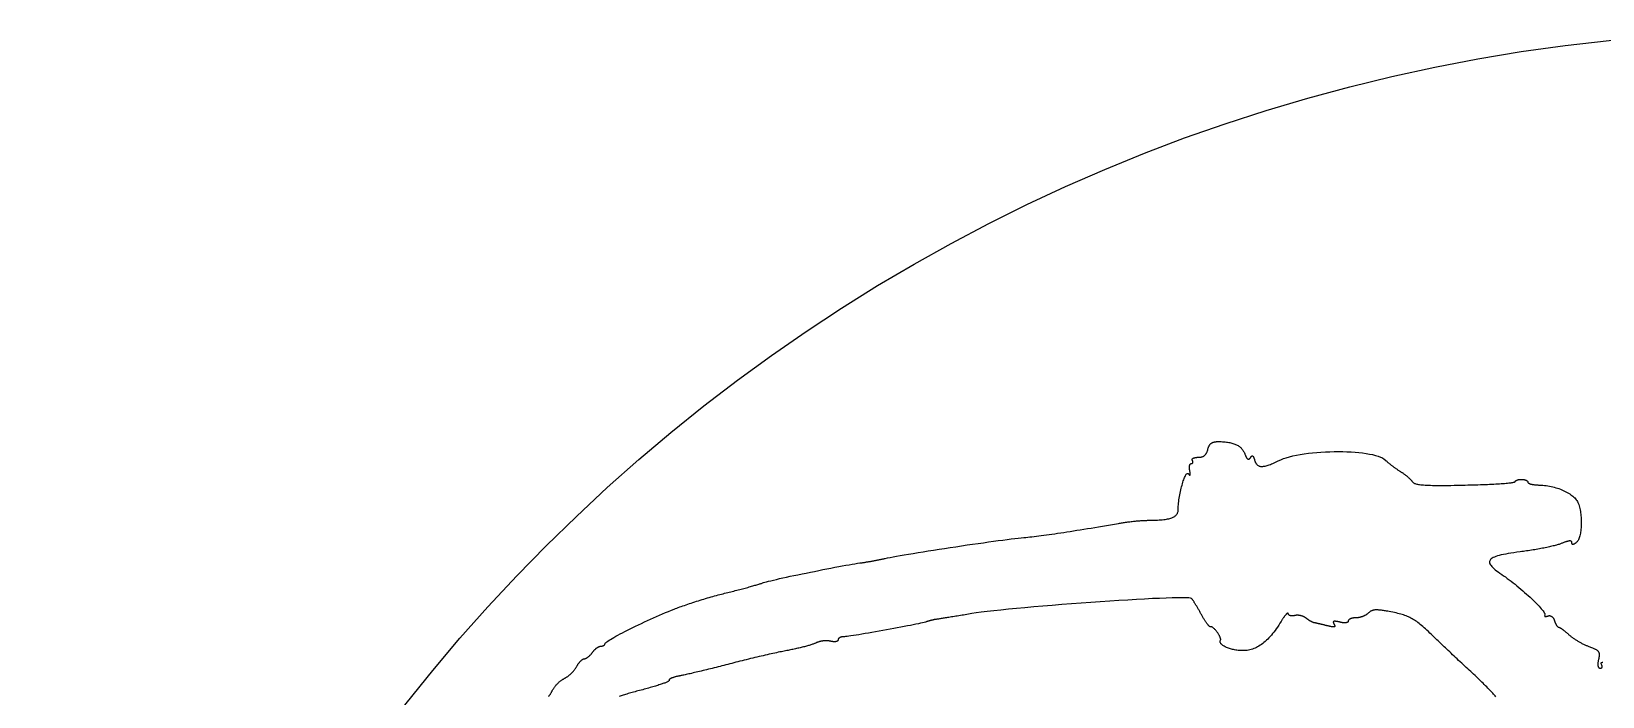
# Model space of a CAD drawing. Extents: x -25 to 25, y -25 to 25.
# Drawn here: x -25 to -2.65, y 15.53 to 25 of the extents above; entities that cross this region are included whole.
import ezdxf

# ---------------------------------------------------------------- set-up
doc = ezdxf.new("R2010")
doc.units = 0
doc.layers.add('CUT', color=1, linetype='CONTINUOUS')
doc.layers.add('YOUMU', color=7, linetype='CONTINUOUS')

msp = doc.modelspace()

# ---------------------------------------------------------------- linework, layer by layer
at = {"layer": 'CUT'}
msp.add_circle((0, 0), 25, dxfattribs=at)
at = {"layer": 'YOUMU'}
for points in [[(-17.644, 15.53), (-17.64, 15.535), (-17.636, 15.54), (-17.633, 15.545), (-17.629, 15.55), (-17.625, 15.555), (-17.622, 15.561), (-17.618, 15.567), (-17.614, 15.572), (-17.611, 15.578), (-17.607, 15.585), (-17.604, 15.591), (-17.601, 15.597), (-17.597, 15.604), (-17.594, 15.61), (-17.591, 15.617), (-17.587, 15.623), (-17.584, 15.63), (-17.579, 15.637), (-17.575, 15.643), (-17.571, 15.65), (-17.566, 15.657), (-17.561, 15.664), (-17.556, 15.67), (-17.551, 15.677), (-17.545, 15.684), (-17.54, 15.69), (-17.534, 15.697), (-17.528, 15.703), (-17.522, 15.71), (-17.516, 15.716), (-17.51, 15.722), (-17.504, 15.728), (-17.497, 15.734), (-17.491, 15.739), (-17.484, 15.745), (-17.478, 15.75), (-17.472, 15.755), (-17.465, 15.76), (-17.459, 15.765), (-17.452, 15.769), (-17.446, 15.774), (-17.44, 15.778), (-17.433, 15.781), (-17.427, 15.785), (-17.421, 15.788), (-17.415, 15.791), (-17.409, 15.794), (-17.402, 15.798), (-17.396, 15.801), (-17.389, 15.806), (-17.383, 15.81), (-17.377, 15.814), (-17.37, 15.819), (-17.364, 15.824), (-17.357, 15.829), (-17.351, 15.834), (-17.344, 15.84), (-17.338, 15.845), (-17.332, 15.851), (-17.325, 15.857), (-17.319, 15.863), (-17.313, 15.869), (-17.307, 15.875), (-17.301, 15.881), (-17.296, 15.887), (-17.29, 15.893), (-17.285, 15.9), (-17.28, 15.906), (-17.275, 15.912), (-17.27, 15.919), (-17.265, 15.925), (-17.261, 15.931), (-17.257, 15.938), (-17.253, 15.944), (-17.249, 15.95), (-17.246, 15.956), (-17.242, 15.962), (-17.239, 15.968), (-17.236, 15.974), (-17.232, 15.98), (-17.228, 15.985), (-17.225, 15.991), (-17.221, 15.996), (-17.217, 16.001), (-17.213, 16.007), (-17.21, 16.012), (-17.206, 16.016), (-17.202, 16.021), (-17.198, 16.026), (-17.194, 16.03), (-17.19, 16.034), (-17.186, 16.038), (-17.182, 16.042), (-17.179, 16.046), (-17.175, 16.049), (-17.171, 16.052), (-17.167, 16.055), (-17.164, 16.058), (-17.16, 16.06), (-17.157, 16.062), (-17.153, 16.064), (-17.15, 16.066), (-17.147, 16.067), (-17.144, 16.068), (-17.141, 16.069), (-17.138, 16.069), (-17.135, 16.07), (-17.132, 16.07), (-17.13, 16.07), (-17.127, 16.071), (-17.123, 16.072), (-17.12, 16.073), (-17.117, 16.074), (-17.113, 16.075), (-17.11, 16.077), (-17.106, 16.079), (-17.103, 16.081), (-17.099, 16.083), (-17.095, 16.086), (-17.091, 16.089), (-17.087, 16.091), (-17.083, 16.094), (-17.079, 16.098), (-17.075, 16.101), (-17.071, 16.104), (-17.067, 16.108), (-17.063, 16.112), (-17.059, 16.115), (-17.055, 16.119), (-17.051, 16.123), (-17.047, 16.128), (-17.043, 16.132), (-17.039, 16.136), (-17.035, 16.141), (-17.032, 16.145), (-17.028, 16.15), (-17.024, 16.155), (-17.021, 16.159), (-17.017, 16.164), (-17.014, 16.169), (-17.01, 16.173), (-17.006, 16.178), (-17.002, 16.182), (-16.998, 16.187), (-16.994, 16.191), (-16.99, 16.195), (-16.986, 16.199), (-16.982, 16.203), (-16.978, 16.207), (-16.973, 16.211), (-16.969, 16.214), (-16.965, 16.218), (-16.961, 16.221), (-16.956, 16.224), (-16.952, 16.227), (-16.948, 16.23), (-16.944, 16.233), (-16.939, 16.235), (-16.935, 16.237), (-16.931, 16.239), (-16.927, 16.241), (-16.923, 16.243), (-16.92, 16.245), (-16.916, 16.246), (-16.912, 16.247), (-16.909, 16.248), (-16.905, 16.248), (-16.902, 16.249), (-16.899, 16.249), (-16.896, 16.249), (-16.893, 16.249), (-16.89, 16.249), (-16.887, 16.25), (-16.884, 16.25), (-16.881, 16.25), (-16.879, 16.251), (-16.876, 16.252), (-16.873, 16.252), (-16.871, 16.253), (-16.868, 16.254), (-16.866, 16.255), (-16.864, 16.256), (-16.862, 16.257), (-16.859, 16.258), (-16.857, 16.259), (-16.855, 16.261), (-16.854, 16.262), (-16.852, 16.263), (-16.85, 16.265), (-16.849, 16.266), (-16.847, 16.267), (-16.846, 16.269), (-16.845, 16.271), (-16.844, 16.272), (-16.843, 16.274), (-16.843, 16.275), (-16.842, 16.277), (-16.842, 16.279), (-16.841, 16.281), (-16.841, 16.282), (-16.839, 16.288), (-16.834, 16.294), (-16.826, 16.302), (-16.814, 16.311), (-16.799, 16.322), (-16.782, 16.333), (-16.762, 16.346), (-16.739, 16.359), (-16.714, 16.374), (-16.687, 16.389), (-16.658, 16.406), (-16.626, 16.422), (-16.593, 16.44), (-16.559, 16.458), (-16.522, 16.476), (-16.485, 16.495), (-16.446, 16.514), (-16.406, 16.534), (-16.365, 16.554), (-16.323, 16.573), (-16.281, 16.593), (-16.238, 16.613), (-16.195, 16.633), (-16.152, 16.652), (-16.109, 16.671), (-16.066, 16.69), (-16.023, 16.709), (-15.98, 16.727), (-15.938, 16.744), (-15.897, 16.761), (-15.856, 16.777), (-15.838, 16.784), (-15.818, 16.792), (-15.798, 16.799), (-15.778, 16.807), (-15.756, 16.814), (-15.734, 16.822), (-15.711, 16.83), (-15.688, 16.838), (-15.664, 16.846), (-15.64, 16.854), (-15.615, 16.863), (-15.59, 16.871), (-15.565, 16.879), (-15.539, 16.887), (-15.513, 16.895), (-15.487, 16.903), (-15.461, 16.911), (-15.435, 16.919), (-15.409, 16.927), (-15.383, 16.935), (-15.357, 16.942), (-15.332, 16.95), (-15.306, 16.957), (-15.281, 16.964), (-15.256, 16.971), (-15.232, 16.978), (-15.208, 16.984), (-15.184, 16.99), (-15.161, 16.996), (-15.139, 17.002), (-15.117, 17.007), (-15.095, 17.012), (-15.074, 17.018), (-15.052, 17.023), (-15.031, 17.028), (-15.009, 17.034), (-14.988, 17.039), (-14.967, 17.045), (-14.946, 17.05), (-14.925, 17.055), (-14.905, 17.061), (-14.885, 17.066), (-14.865, 17.071), (-14.846, 17.076), (-14.827, 17.081), (-14.808, 17.086), (-14.79, 17.091), (-14.772, 17.096), (-14.755, 17.101), (-14.739, 17.106), (-14.723, 17.11), (-14.708, 17.115), (-14.693, 17.119), (-14.68, 17.123), (-14.667, 17.127), (-14.655, 17.13), (-14.643, 17.134), (-14.633, 17.137), (-14.623, 17.14), (-14.615, 17.143), (-14.607, 17.146), (-14.601, 17.148), (-14.587, 17.153), (-14.568, 17.159), (-14.544, 17.165), (-14.515, 17.173), (-14.481, 17.181), (-14.444, 17.19), (-14.403, 17.2), (-14.358, 17.21), (-14.31, 17.22), (-14.26, 17.231), (-14.207, 17.243), (-14.153, 17.254), (-14.096, 17.266), (-14.038, 17.278), (-13.98, 17.29), (-13.92, 17.302), (-13.861, 17.314), (-13.801, 17.326), (-13.742, 17.338), (-13.684, 17.349), (-13.627, 17.361), (-13.571, 17.371), (-13.517, 17.381), (-13.465, 17.391), (-13.415, 17.4), (-13.369, 17.408), (-13.325, 17.416), (-13.285, 17.422), (-13.249, 17.428), (-13.218, 17.433), (-13.19, 17.436), (-13.183, 17.437), (-13.175, 17.438), (-13.167, 17.439), (-13.158, 17.441), (-13.149, 17.442), (-13.139, 17.444), (-13.13, 17.445), (-13.12, 17.447), (-13.109, 17.448), (-13.099, 17.45), (-13.088, 17.452), (-13.076, 17.454), (-13.065, 17.456), (-13.054, 17.458), (-13.042, 17.46), (-13.03, 17.462), (-13.018, 17.465), (-13.006, 17.467), (-12.994, 17.469), (-12.982, 17.471), (-12.97, 17.474), (-12.958, 17.476), (-12.946, 17.479), (-12.934, 17.481), (-12.922, 17.483), (-12.911, 17.486), (-12.899, 17.488), (-12.887, 17.491), (-12.876, 17.493), (-12.865, 17.496), (-12.854, 17.498), (-12.823, 17.505), (-12.786, 17.512), (-12.743, 17.52), (-12.695, 17.529), (-12.642, 17.538), (-12.584, 17.548), (-12.523, 17.559), (-12.457, 17.57), (-12.388, 17.581), (-12.317, 17.592), (-12.243, 17.604), (-12.167, 17.616), (-12.089, 17.628), (-12.01, 17.641), (-11.931, 17.653), (-11.851, 17.665), (-11.771, 17.677), (-11.691, 17.689), (-11.612, 17.7), (-11.535, 17.711), (-11.459, 17.722), (-11.385, 17.732), (-11.314, 17.742), (-11.246, 17.752), (-11.181, 17.76), (-11.119, 17.768), (-11.062, 17.775), (-11.009, 17.782), (-10.962, 17.787), (-10.919, 17.792), (-10.883, 17.795), (-10.856, 17.798), (-10.828, 17.801), (-10.799, 17.804), (-10.769, 17.807), (-10.737, 17.811), (-10.704, 17.815), (-10.671, 17.819), (-10.636, 17.824), (-10.599, 17.828), (-10.562, 17.833), (-10.524, 17.839), (-10.484, 17.844), (-10.443, 17.85), (-10.402, 17.856), (-10.359, 17.862), (-10.315, 17.869), (-10.27, 17.876), (-10.224, 17.883), (-10.177, 17.89), (-10.129, 17.898), (-10.08, 17.905), (-10.03, 17.914), (-9.979, 17.922), (-9.927, 17.93), (-9.874, 17.939), (-9.82, 17.948), (-9.765, 17.958), (-9.709, 17.967), (-9.652, 17.977), (-9.595, 17.987), (-9.536, 17.997), (-9.523, 18), (-9.509, 18.002), (-9.495, 18.004), (-9.48, 18.006), (-9.465, 18.008), (-9.45, 18.011), (-9.435, 18.013), (-9.42, 18.015), (-9.404, 18.017), (-9.389, 18.019), (-9.373, 18.021), (-9.357, 18.022), (-9.341, 18.024), (-9.325, 18.026), (-9.31, 18.028), (-9.294, 18.029), (-9.278, 18.031), (-9.263, 18.032), (-9.247, 18.033), (-9.232, 18.034), (-9.217, 18.036), (-9.203, 18.037), (-9.189, 18.038), (-9.175, 18.039), (-9.161, 18.039), (-9.148, 18.04), (-9.135, 18.04), (-9.122, 18.041), (-9.11, 18.041), (-9.099, 18.041), (-9.088, 18.042), (-9.059, 18.042), (-9.032, 18.042), (-9.006, 18.043), (-8.981, 18.044), (-8.957, 18.045), (-8.934, 18.047), (-8.913, 18.048), (-8.892, 18.05), (-8.873, 18.053), (-8.855, 18.056), (-8.838, 18.059), (-8.822, 18.062), (-8.807, 18.066), (-8.793, 18.07), (-8.78, 18.074), (-8.768, 18.079), (-8.757, 18.084), (-8.747, 18.089), (-8.737, 18.095), (-8.729, 18.102), (-8.722, 18.108), (-8.715, 18.115), (-8.709, 18.123), (-8.704, 18.131), (-8.699, 18.139), (-8.696, 18.148), (-8.693, 18.158), (-8.69, 18.167), (-8.689, 18.178), (-8.688, 18.188), (-8.688, 18.2), (-8.687, 18.22), (-8.686, 18.241), (-8.685, 18.263), (-8.683, 18.286), (-8.68, 18.309), (-8.677, 18.332), (-8.674, 18.356), (-8.67, 18.379), (-8.665, 18.403), (-8.661, 18.427), (-8.656, 18.451), (-8.651, 18.474), (-8.645, 18.497), (-8.639, 18.519), (-8.633, 18.54), (-8.627, 18.561), (-8.621, 18.581), (-8.615, 18.6), (-8.609, 18.618), (-8.602, 18.634), (-8.596, 18.65), (-8.59, 18.663), (-8.584, 18.676), (-8.578, 18.686), (-8.572, 18.695), (-8.566, 18.702), (-8.561, 18.706), (-8.555, 18.709), (-8.55, 18.709), (-8.546, 18.707), (-8.541, 18.703), (-8.539, 18.699), (-8.536, 18.696), (-8.534, 18.693), (-8.532, 18.69), (-8.53, 18.688), (-8.528, 18.686), (-8.526, 18.685), (-8.524, 18.683), (-8.523, 18.682), (-8.521, 18.682), (-8.52, 18.682), (-8.519, 18.682), (-8.518, 18.682), (-8.517, 18.683), (-8.516, 18.684), (-8.516, 18.685), (-8.515, 18.687), (-8.515, 18.689), (-8.515, 18.691), (-8.515, 18.694), (-8.515, 18.697), (-8.515, 18.701), (-8.515, 18.704), (-8.516, 18.709), (-8.516, 18.713), (-8.517, 18.718), (-8.518, 18.723), (-8.519, 18.728), (-8.52, 18.734), (-8.521, 18.74), (-8.523, 18.747), (-8.524, 18.752), (-8.525, 18.757), (-8.526, 18.762), (-8.526, 18.767), (-8.527, 18.772), (-8.527, 18.777), (-8.528, 18.782), (-8.528, 18.787), (-8.528, 18.791), (-8.528, 18.796), (-8.528, 18.8), (-8.527, 18.804), (-8.527, 18.808), (-8.527, 18.812), (-8.526, 18.816), (-8.525, 18.82), (-8.524, 18.823), (-8.523, 18.826), (-8.522, 18.829), (-8.521, 18.832), (-8.52, 18.834), (-8.518, 18.837), (-8.517, 18.839), (-8.515, 18.841), (-8.514, 18.843), (-8.512, 18.844), (-8.51, 18.845), (-8.508, 18.846), (-8.506, 18.847), (-8.504, 18.847), (-8.502, 18.847), (-8.499, 18.847), (-8.497, 18.848), (-8.495, 18.848), (-8.493, 18.848), (-8.491, 18.849), (-8.49, 18.85), (-8.488, 18.85), (-8.487, 18.851), (-8.485, 18.852), (-8.484, 18.853), (-8.483, 18.854), (-8.482, 18.856), (-8.481, 18.857), (-8.48, 18.858), (-8.479, 18.86), (-8.479, 18.861), (-8.478, 18.863), (-8.478, 18.865), (-8.478, 18.867), (-8.478, 18.868), (-8.478, 18.87), (-8.478, 18.872), (-8.479, 18.874), (-8.479, 18.876), (-8.48, 18.879), (-8.48, 18.881), (-8.481, 18.883), (-8.482, 18.885), (-8.483, 18.888), (-8.485, 18.89), (-8.486, 18.892), (-8.487, 18.895), (-8.488, 18.897), (-8.489, 18.899), (-8.489, 18.902), (-8.49, 18.904), (-8.489, 18.906), (-8.489, 18.908), (-8.488, 18.91), (-8.487, 18.912), (-8.486, 18.914), (-8.484, 18.916), (-8.482, 18.918), (-8.48, 18.92), (-8.478, 18.922), (-8.475, 18.923), (-8.472, 18.925), (-8.469, 18.926), (-8.466, 18.928), (-8.462, 18.929), (-8.459, 18.93), (-8.455, 18.931), (-8.45, 18.932), (-8.446, 18.933), (-8.441, 18.934), (-8.437, 18.935), (-8.432, 18.936), (-8.426, 18.936), (-8.421, 18.936), (-8.415, 18.937), (-8.41, 18.937), (-8.404, 18.937), (-8.396, 18.937), (-8.389, 18.937), (-8.382, 18.938), (-8.375, 18.939), (-8.368, 18.939), (-8.362, 18.941), (-8.356, 18.942), (-8.35, 18.943), (-8.344, 18.945), (-8.339, 18.947), (-8.334, 18.949), (-8.329, 18.952), (-8.324, 18.955), (-8.319, 18.958), (-8.315, 18.961), (-8.311, 18.964), (-8.306, 18.968), (-8.303, 18.972), (-8.299, 18.976), (-8.295, 18.981), (-8.292, 18.985), (-8.289, 18.99), (-8.286, 18.996), (-8.283, 19.001), (-8.28, 19.007), (-8.277, 19.014), (-8.275, 19.02), (-8.272, 19.027), (-8.27, 19.034), (-8.268, 19.041), (-8.266, 19.049), (-8.264, 19.057), (-8.262, 19.065), (-8.259, 19.072), (-8.257, 19.079), (-8.254, 19.086), (-8.252, 19.092), (-8.249, 19.098), (-8.246, 19.104), (-8.243, 19.109), (-8.239, 19.114), (-8.236, 19.119), (-8.232, 19.124), (-8.228, 19.128), (-8.224, 19.132), (-8.22, 19.135), (-8.215, 19.139), (-8.211, 19.142), (-8.206, 19.144), (-8.2, 19.147), (-8.195, 19.149), (-8.189, 19.151), (-8.183, 19.153), (-8.177, 19.155), (-8.17, 19.156), (-8.164, 19.157), (-8.156, 19.158), (-8.149, 19.159), (-8.141, 19.16), (-8.133, 19.16), (-8.124, 19.16), (-8.115, 19.16), (-8.095, 19.16), (-8.075, 19.16), (-8.056, 19.159), (-8.037, 19.157), (-8.019, 19.156), (-8.001, 19.154), (-7.985, 19.152), (-7.968, 19.149), (-7.953, 19.146), (-7.937, 19.143), (-7.923, 19.139), (-7.909, 19.135), (-7.895, 19.131), (-7.883, 19.126), (-7.87, 19.121), (-7.858, 19.116), (-7.847, 19.11), (-7.836, 19.104), (-7.826, 19.097), (-7.816, 19.09), (-7.807, 19.083), (-7.798, 19.075), (-7.79, 19.067), (-7.782, 19.059), (-7.775, 19.05), (-7.768, 19.041), (-7.762, 19.031), (-7.756, 19.021), (-7.75, 19.011), (-7.745, 19), (-7.741, 18.988), (-7.738, 18.981), (-7.735, 18.973), (-7.732, 18.966), (-7.729, 18.959), (-7.726, 18.953), (-7.723, 18.947), (-7.72, 18.942), (-7.718, 18.937), (-7.715, 18.932), (-7.713, 18.928), (-7.71, 18.925), (-7.707, 18.921), (-7.705, 18.918), (-7.702, 18.916), (-7.7, 18.914), (-7.697, 18.912), (-7.695, 18.91), (-7.692, 18.909), (-7.69, 18.909), (-7.688, 18.909), (-7.685, 18.909), (-7.683, 18.909), (-7.68, 18.91), (-7.678, 18.912), (-7.676, 18.913), (-7.673, 18.915), (-7.671, 18.918), (-7.668, 18.921), (-7.666, 18.924), (-7.663, 18.927), (-7.661, 18.931), (-7.658, 18.935), (-7.656, 18.939), (-7.653, 18.942), (-7.651, 18.945), (-7.649, 18.948), (-7.646, 18.95), (-7.644, 18.952), (-7.642, 18.954), (-7.64, 18.955), (-7.638, 18.956), (-7.636, 18.957), (-7.634, 18.957), (-7.632, 18.957), (-7.63, 18.957), (-7.628, 18.956), (-7.626, 18.955), (-7.625, 18.953), (-7.623, 18.952), (-7.621, 18.95), (-7.619, 18.947), (-7.618, 18.944), (-7.616, 18.941), (-7.614, 18.938), (-7.612, 18.934), (-7.611, 18.929), (-7.609, 18.925), (-7.607, 18.92), (-7.605, 18.914), (-7.604, 18.909), (-7.602, 18.902), (-7.6, 18.896), (-7.597, 18.885), (-7.594, 18.875), (-7.59, 18.866), (-7.585, 18.857), (-7.581, 18.849), (-7.575, 18.842), (-7.57, 18.835), (-7.563, 18.829), (-7.557, 18.824), (-7.55, 18.819), (-7.542, 18.816), (-7.534, 18.812), (-7.525, 18.81), (-7.516, 18.808), (-7.506, 18.807), (-7.496, 18.807), (-7.485, 18.808), (-7.473, 18.809), (-7.461, 18.811), (-7.448, 18.813), (-7.435, 18.816), (-7.421, 18.82), (-7.406, 18.825), (-7.391, 18.83), (-7.375, 18.836), (-7.358, 18.843), (-7.34, 18.851), (-7.322, 18.859), (-7.303, 18.868), (-7.284, 18.877), (-7.263, 18.887), (-7.229, 18.903), (-7.191, 18.918), (-7.149, 18.932), (-7.103, 18.945), (-7.055, 18.957), (-7.003, 18.968), (-6.95, 18.977), (-6.894, 18.986), (-6.836, 18.994), (-6.777, 19), (-6.717, 19.006), (-6.656, 19.011), (-6.594, 19.014), (-6.532, 19.017), (-6.47, 19.018), (-6.408, 19.019), (-6.347, 19.018), (-6.287, 19.016), (-6.229, 19.014), (-6.172, 19.01), (-6.117, 19.005), (-6.064, 18.999), (-6.014, 18.992), (-5.966, 18.984), (-5.922, 18.975), (-5.881, 18.965), (-5.844, 18.953), (-5.811, 18.941), (-5.783, 18.928), (-5.759, 18.913), (-5.74, 18.898), (-5.736, 18.894), (-5.732, 18.889), (-5.727, 18.885), (-5.721, 18.88), (-5.716, 18.875), (-5.71, 18.87), (-5.704, 18.865), (-5.698, 18.86), (-5.692, 18.855), (-5.685, 18.849), (-5.679, 18.844), (-5.672, 18.838), (-5.665, 18.833), (-5.658, 18.827), (-5.65, 18.822), (-5.643, 18.816), (-5.635, 18.81), (-5.628, 18.805), (-5.62, 18.799), (-5.612, 18.793), (-5.605, 18.788), (-5.597, 18.782), (-5.589, 18.777), (-5.581, 18.772), (-5.574, 18.766), (-5.566, 18.761), (-5.558, 18.756), (-5.551, 18.751), (-5.544, 18.746), (-5.536, 18.742), (-5.529, 18.737), (-5.522, 18.733), (-5.515, 18.728), (-5.507, 18.723), (-5.5, 18.719), (-5.493, 18.714), (-5.486, 18.709), (-5.479, 18.704), (-5.472, 18.699), (-5.465, 18.694), (-5.458, 18.688), (-5.452, 18.683), (-5.445, 18.678), (-5.439, 18.673), (-5.432, 18.668), (-5.426, 18.663), (-5.42, 18.657), (-5.414, 18.652), (-5.408, 18.647), (-5.403, 18.642), (-5.398, 18.637), (-5.393, 18.632), (-5.388, 18.628), (-5.383, 18.623), (-5.379, 18.619), (-5.375, 18.614), (-5.371, 18.61), (-5.368, 18.606), (-5.365, 18.602), (-5.362, 18.598), (-5.359, 18.594), (-5.357, 18.591), (-5.354, 18.586), (-5.35, 18.581), (-5.345, 18.577), (-5.339, 18.573), (-5.332, 18.569), (-5.324, 18.566), (-5.316, 18.562), (-5.305, 18.559), (-5.294, 18.556), (-5.282, 18.554), (-5.268, 18.551), (-5.253, 18.549), (-5.236, 18.547), (-5.217, 18.545), (-5.198, 18.544), (-5.176, 18.542), (-5.153, 18.541), (-5.127, 18.54), (-5.1, 18.539), (-5.071, 18.538), (-5.04, 18.538), (-5.007, 18.538), (-4.972, 18.537), (-4.935, 18.537), (-4.895, 18.538), (-4.853, 18.538), (-4.809, 18.538), (-4.762, 18.539), (-4.713, 18.54), (-4.661, 18.541), (-4.607, 18.542), (-4.569, 18.543), (-4.532, 18.544), (-4.495, 18.545), (-4.459, 18.546), (-4.423, 18.547), (-4.389, 18.548), (-4.355, 18.549), (-4.322, 18.55), (-4.289, 18.552), (-4.258, 18.553), (-4.227, 18.555), (-4.198, 18.556), (-4.169, 18.558), (-4.142, 18.559), (-4.116, 18.561), (-4.091, 18.563), (-4.067, 18.564), (-4.045, 18.566), (-4.023, 18.568), (-4.004, 18.57), (-3.985, 18.572), (-3.969, 18.573), (-3.953, 18.575), (-3.94, 18.577), (-3.928, 18.579), (-3.918, 18.581), (-3.909, 18.583), (-3.902, 18.584), (-3.898, 18.586), (-3.895, 18.588), (-3.894, 18.59), (-3.894, 18.592), (-3.893, 18.593), (-3.893, 18.595), (-3.892, 18.597), (-3.891, 18.598), (-3.889, 18.6), (-3.888, 18.602), (-3.886, 18.603), (-3.884, 18.605), (-3.882, 18.606), (-3.88, 18.608), (-3.877, 18.609), (-3.875, 18.61), (-3.872, 18.612), (-3.869, 18.613), (-3.866, 18.614), (-3.862, 18.615), (-3.859, 18.616), (-3.855, 18.617), (-3.852, 18.618), (-3.848, 18.619), (-3.844, 18.62), (-3.84, 18.621), (-3.836, 18.621), (-3.831, 18.622), (-3.827, 18.622), (-3.823, 18.623), (-3.818, 18.623), (-3.813, 18.623), (-3.809, 18.623), (-3.804, 18.623), (-3.799, 18.623), (-3.795, 18.623), (-3.79, 18.623), (-3.786, 18.623), (-3.781, 18.622), (-3.777, 18.621), (-3.772, 18.621), (-3.768, 18.62), (-3.764, 18.619), (-3.76, 18.618), (-3.756, 18.617), (-3.753, 18.616), (-3.749, 18.615), (-3.746, 18.614), (-3.742, 18.612), (-3.739, 18.611), (-3.736, 18.61), (-3.733, 18.608), (-3.731, 18.607), (-3.728, 18.605), (-3.726, 18.603), (-3.724, 18.601), (-3.722, 18.6), (-3.72, 18.598), (-3.719, 18.596), (-3.717, 18.594), (-3.716, 18.592), (-3.716, 18.59), (-3.715, 18.588), (-3.715, 18.586), (-3.714, 18.584), (-3.714, 18.582), (-3.714, 18.58), (-3.712, 18.578), (-3.711, 18.576), (-3.709, 18.574), (-3.706, 18.572), (-3.704, 18.57), (-3.7, 18.568), (-3.697, 18.566), (-3.693, 18.564), (-3.689, 18.562), (-3.684, 18.561), (-3.679, 18.559), (-3.674, 18.557), (-3.668, 18.556), (-3.662, 18.554), (-3.656, 18.553), (-3.65, 18.552), (-3.643, 18.55), (-3.636, 18.549), (-3.629, 18.548), (-3.621, 18.547), (-3.614, 18.546), (-3.606, 18.545), (-3.598, 18.544), (-3.59, 18.544), (-3.581, 18.543), (-3.573, 18.543), (-3.564, 18.542), (-3.555, 18.542), (-3.546, 18.542), (-3.523, 18.541), (-3.499, 18.54), (-3.476, 18.537), (-3.452, 18.535), (-3.429, 18.531), (-3.405, 18.527), (-3.382, 18.523), (-3.359, 18.517), (-3.337, 18.512), (-3.314, 18.505), (-3.293, 18.498), (-3.271, 18.491), (-3.25, 18.483), (-3.229, 18.475), (-3.209, 18.466), (-3.19, 18.457), (-3.171, 18.447), (-3.152, 18.437), (-3.135, 18.427), (-3.118, 18.416), (-3.102, 18.405), (-3.087, 18.394), (-3.073, 18.383), (-3.06, 18.371), (-3.047, 18.359), (-3.036, 18.347), (-3.026, 18.334), (-3.016, 18.322), (-3.008, 18.309), (-3.002, 18.296), (-2.996, 18.283), (-2.99, 18.266), (-2.984, 18.248), (-2.979, 18.229), (-2.974, 18.209), (-2.97, 18.189), (-2.966, 18.168), (-2.963, 18.147), (-2.96, 18.126), (-2.958, 18.104), (-2.956, 18.083), (-2.955, 18.061), (-2.954, 18.039), (-2.953, 18.017), (-2.953, 17.996), (-2.954, 17.974), (-2.955, 17.953), (-2.956, 17.932), (-2.958, 17.912), (-2.96, 17.892), (-2.963, 17.873), (-2.966, 17.855), (-2.969, 17.837), (-2.973, 17.821), (-2.978, 17.805), (-2.983, 17.79), (-2.988, 17.776), (-2.993, 17.764), (-2.999, 17.753), (-3.006, 17.743), (-3.013, 17.734), (-3.02, 17.727), (-3.025, 17.724), (-3.029, 17.72), (-3.033, 17.717), (-3.037, 17.714), (-3.041, 17.711), (-3.044, 17.709), (-3.048, 17.707), (-3.051, 17.704), (-3.054, 17.703), (-3.057, 17.701), (-3.06, 17.7), (-3.063, 17.699), (-3.066, 17.698), (-3.068, 17.697), (-3.07, 17.697), (-3.072, 17.697), (-3.074, 17.697), (-3.076, 17.697), (-3.078, 17.698), (-3.079, 17.698), (-3.081, 17.699), (-3.082, 17.701), (-3.083, 17.702), (-3.084, 17.704), (-3.085, 17.706), (-3.086, 17.708), (-3.086, 17.71), (-3.087, 17.713), (-3.087, 17.716), (-3.087, 17.719), (-3.087, 17.722), (-3.087, 17.726), (-3.088, 17.729), (-3.089, 17.732), (-3.09, 17.734), (-3.091, 17.737), (-3.093, 17.739), (-3.095, 17.74), (-3.097, 17.742), (-3.099, 17.743), (-3.102, 17.744), (-3.105, 17.745), (-3.109, 17.746), (-3.113, 17.746), (-3.117, 17.746), (-3.122, 17.746), (-3.126, 17.746), (-3.132, 17.745), (-3.137, 17.744), (-3.143, 17.743), (-3.149, 17.741), (-3.156, 17.74), (-3.163, 17.738), (-3.17, 17.736), (-3.177, 17.733), (-3.185, 17.731), (-3.194, 17.728), (-3.202, 17.724), (-3.211, 17.721), (-3.221, 17.717), (-3.231, 17.713), (-3.241, 17.709), (-3.249, 17.706), (-3.259, 17.702), (-3.27, 17.698), (-3.282, 17.695), (-3.295, 17.691), (-3.308, 17.687), (-3.323, 17.683), (-3.338, 17.679), (-3.354, 17.675), (-3.371, 17.671), (-3.389, 17.667), (-3.407, 17.663), (-3.426, 17.658), (-3.445, 17.654), (-3.465, 17.65), (-3.485, 17.646), (-3.506, 17.642), (-3.528, 17.638), (-3.549, 17.634), (-3.571, 17.63), (-3.594, 17.626), (-3.616, 17.622), (-3.639, 17.618), (-3.662, 17.614), (-3.685, 17.611), (-3.708, 17.607), (-3.731, 17.604), (-3.754, 17.6), (-3.777, 17.597), (-3.8, 17.594), (-3.823, 17.591), (-3.87, 17.585), (-3.913, 17.579), (-3.954, 17.573), (-3.993, 17.566), (-4.028, 17.56), (-4.061, 17.553), (-4.092, 17.547), (-4.12, 17.54), (-4.145, 17.533), (-4.168, 17.525), (-4.188, 17.517), (-4.205, 17.509), (-4.22, 17.501), (-4.233, 17.492), (-4.243, 17.483), (-4.251, 17.474), (-4.256, 17.464), (-4.259, 17.454), (-4.259, 17.443), (-4.257, 17.432), (-4.253, 17.42), (-4.246, 17.408), (-4.237, 17.395), (-4.226, 17.381), (-4.212, 17.367), (-4.196, 17.353), (-4.178, 17.337), (-4.158, 17.321), (-4.136, 17.305), (-4.111, 17.287), (-4.084, 17.269), (-4.059, 17.252), (-4.033, 17.234), (-4.006, 17.214), (-3.979, 17.194), (-3.952, 17.173), (-3.924, 17.152), (-3.896, 17.13), (-3.868, 17.107), (-3.841, 17.084), (-3.813, 17.061), (-3.786, 17.038), (-3.759, 17.014), (-3.733, 16.991), (-3.707, 16.968), (-3.682, 16.945), (-3.658, 16.922), (-3.635, 16.9), (-3.613, 16.878), (-3.592, 16.857), (-3.572, 16.837), (-3.554, 16.818), (-3.537, 16.799), (-3.522, 16.782), (-3.508, 16.766), (-3.497, 16.751), (-3.487, 16.737), (-3.479, 16.725), (-3.473, 16.715), (-3.47, 16.706), (-3.469, 16.698), (-3.47, 16.693), (-3.472, 16.691), (-3.473, 16.689), (-3.473, 16.687), (-3.474, 16.685), (-3.474, 16.684), (-3.475, 16.682), (-3.475, 16.681), (-3.475, 16.679), (-3.474, 16.678), (-3.474, 16.677), (-3.473, 16.676), (-3.473, 16.675), (-3.472, 16.674), (-3.471, 16.673), (-3.469, 16.673), (-3.468, 16.672), (-3.466, 16.672), (-3.465, 16.671), (-3.463, 16.671), (-3.461, 16.671), (-3.458, 16.671), (-3.456, 16.671), (-3.454, 16.672), (-3.451, 16.672), (-3.448, 16.672), (-3.446, 16.673), (-3.443, 16.674), (-3.44, 16.675), (-3.436, 16.676), (-3.433, 16.677), (-3.43, 16.678), (-3.426, 16.68), (-3.422, 16.681), (-3.418, 16.682), (-3.414, 16.682), (-3.41, 16.683), (-3.407, 16.683), (-3.403, 16.683), (-3.399, 16.682), (-3.396, 16.682), (-3.392, 16.681), (-3.389, 16.68), (-3.385, 16.678), (-3.382, 16.677), (-3.379, 16.675), (-3.375, 16.673), (-3.372, 16.671), (-3.369, 16.668), (-3.366, 16.665), (-3.363, 16.663), (-3.36, 16.659), (-3.357, 16.656), (-3.355, 16.652), (-3.352, 16.649), (-3.35, 16.645), (-3.347, 16.64), (-3.345, 16.636), (-3.343, 16.631), (-3.34, 16.626), (-3.338, 16.621), (-3.336, 16.616), (-3.335, 16.61), (-3.333, 16.606), (-3.331, 16.601), (-3.33, 16.596), (-3.328, 16.591), (-3.326, 16.587), (-3.324, 16.582), (-3.322, 16.578), (-3.32, 16.573), (-3.318, 16.569), (-3.316, 16.565), (-3.314, 16.561), (-3.312, 16.557), (-3.31, 16.554), (-3.308, 16.55), (-3.306, 16.547), (-3.304, 16.543), (-3.302, 16.54), (-3.299, 16.537), (-3.297, 16.535), (-3.295, 16.532), (-3.293, 16.53), (-3.291, 16.527), (-3.289, 16.525), (-3.287, 16.524), (-3.285, 16.522), (-3.283, 16.521), (-3.281, 16.52), (-3.279, 16.519), (-3.278, 16.518), (-3.276, 16.518), (-3.274, 16.518), (-3.272, 16.518), (-3.27, 16.517), (-3.268, 16.516), (-3.265, 16.515), (-3.262, 16.514), (-3.259, 16.513), (-3.256, 16.511), (-3.252, 16.509), (-3.248, 16.506), (-3.244, 16.504), (-3.24, 16.501), (-3.236, 16.498), (-3.231, 16.495), (-3.226, 16.492), (-3.221, 16.488), (-3.216, 16.485), (-3.211, 16.481), (-3.205, 16.477), (-3.2, 16.472), (-3.194, 16.468), (-3.189, 16.463), (-3.183, 16.459), (-3.177, 16.454), (-3.171, 16.449), (-3.165, 16.444), (-3.159, 16.439), (-3.153, 16.434), (-3.147, 16.428), (-3.141, 16.423), (-3.135, 16.417), (-3.129, 16.412), (-3.122, 16.406), (-3.116, 16.4), (-3.109, 16.394), (-3.101, 16.388), (-3.094, 16.382), (-3.086, 16.376), (-3.077, 16.37), (-3.069, 16.364), (-3.06, 16.358), (-3.051, 16.352), (-3.042, 16.346), (-3.033, 16.34), (-3.023, 16.334), (-3.014, 16.328), (-3.004, 16.322), (-2.994, 16.316), (-2.984, 16.31), (-2.974, 16.305), (-2.964, 16.299), (-2.954, 16.294), (-2.944, 16.288), (-2.934, 16.283), (-2.924, 16.278), (-2.914, 16.273), (-2.904, 16.269), (-2.894, 16.264), (-2.885, 16.26), (-2.875, 16.256), (-2.866, 16.252), (-2.857, 16.249), (-2.848, 16.245), (-2.834, 16.24), (-2.82, 16.235), (-2.808, 16.23), (-2.796, 16.226), (-2.785, 16.221), (-2.775, 16.217), (-2.766, 16.212), (-2.757, 16.208), (-2.749, 16.204), (-2.742, 16.2), (-2.735, 16.195), (-2.729, 16.191), (-2.723, 16.186), (-2.719, 16.182), (-2.714, 16.177), (-2.711, 16.172), (-2.708, 16.167), (-2.705, 16.162), (-2.703, 16.156), (-2.701, 16.15), (-2.7, 16.144), (-2.699, 16.138), (-2.699, 16.131), (-2.699, 16.123), (-2.699, 16.116), (-2.7, 16.108), (-2.701, 16.099), (-2.702, 16.09), (-2.704, 16.081), (-2.706, 16.071), (-2.708, 16.06), (-2.71, 16.052), (-2.712, 16.045), (-2.713, 16.038), (-2.714, 16.031), (-2.715, 16.024), (-2.716, 16.018), (-2.716, 16.012), (-2.717, 16.006), (-2.717, 16), (-2.717, 15.994), (-2.717, 15.989), (-2.717, 15.984), (-2.717, 15.979), (-2.716, 15.974), (-2.716, 15.97), (-2.715, 15.966), (-2.714, 15.962), (-2.713, 15.958), (-2.712, 15.955), (-2.71, 15.952), (-2.709, 15.949), (-2.707, 15.946), (-2.705, 15.944), (-2.703, 15.942), (-2.701, 15.94), (-2.699, 15.939), (-2.696, 15.937), (-2.694, 15.936), (-2.691, 15.936), (-2.688, 15.935), (-2.685, 15.935), (-2.682, 15.935), (-2.68, 15.935), (-2.677, 15.936), (-2.675, 15.936), (-2.673, 15.937), (-2.671, 15.937), (-2.669, 15.938), (-2.667, 15.939), (-2.665, 15.94), (-2.664, 15.941), (-2.662, 15.942), (-2.661, 15.943), (-2.66, 15.945), (-2.658, 15.946), (-2.657, 15.948), (-2.657, 15.949), (-2.656, 15.951), (-2.655, 15.953), (-2.655, 15.954), (-2.655, 15.956), (-2.655, 15.958), (-2.655, 15.96), (-2.655, 15.962), (-2.655, 15.964), (-2.656, 15.966), (-2.656, 15.969), (-2.657, 15.971), (-2.658, 15.973), (-2.659, 15.975), (-2.66, 15.978), (-2.662, 15.98), (-2.666, 15.988), (-2.669, 15.995), (-2.67, 16.001), (-2.671, 16.006), (-2.669, 16.011), (-2.667, 16.014), (-2.663, 16.016), (-2.658, 16.018), (-2.652, 16.019), (-2.645, 16.019)], [(-4.168, 15.529), (-4.178, 15.54), (-4.188, 15.553), (-4.2, 15.565), (-4.212, 15.579), (-4.225, 15.592), (-4.238, 15.607), (-4.253, 15.622), (-4.268, 15.637), (-4.283, 15.653), (-4.299, 15.669), (-4.316, 15.686), (-4.333, 15.703), (-4.35, 15.72), (-4.368, 15.738), (-4.387, 15.756), (-4.406, 15.774), (-4.425, 15.793), (-4.444, 15.811), (-4.464, 15.83), (-4.485, 15.849), (-4.505, 15.868), (-4.526, 15.887), (-4.547, 15.907), (-4.568, 15.926), (-4.589, 15.946), (-4.611, 15.966), (-4.633, 15.987), (-4.654, 16.007), (-4.676, 16.027), (-4.698, 16.047), (-4.719, 16.067), (-4.741, 16.088), (-4.762, 16.108), (-4.783, 16.127), (-4.804, 16.147), (-4.825, 16.167), (-4.845, 16.186), (-4.865, 16.205), (-4.885, 16.223), (-4.904, 16.241), (-4.922, 16.259), (-4.94, 16.276), (-4.958, 16.293), (-4.975, 16.309), (-4.991, 16.324), (-5.007, 16.339), (-5.022, 16.354), (-5.036, 16.367), (-5.05, 16.38), (-5.062, 16.392), (-5.074, 16.403), (-5.084, 16.414), (-5.107, 16.436), (-5.129, 16.456), (-5.149, 16.476), (-5.169, 16.494), (-5.189, 16.512), (-5.207, 16.528), (-5.225, 16.544), (-5.243, 16.559), (-5.26, 16.572), (-5.277, 16.585), (-5.294, 16.598), (-5.31, 16.609), (-5.326, 16.62), (-5.343, 16.63), (-5.359, 16.64), (-5.376, 16.649), (-5.392, 16.657), (-5.409, 16.665), (-5.426, 16.673), (-5.444, 16.68), (-5.462, 16.686), (-5.481, 16.693), (-5.501, 16.699), (-5.521, 16.705), (-5.542, 16.71), (-5.564, 16.716), (-5.586, 16.721), (-5.61, 16.726), (-5.635, 16.732), (-5.661, 16.737), (-5.688, 16.742), (-5.706, 16.745), (-5.723, 16.748), (-5.739, 16.751), (-5.754, 16.754), (-5.768, 16.756), (-5.782, 16.758), (-5.795, 16.76), (-5.808, 16.761), (-5.82, 16.762), (-5.832, 16.763), (-5.842, 16.764), (-5.853, 16.765), (-5.863, 16.765), (-5.872, 16.765), (-5.881, 16.764), (-5.889, 16.764), (-5.898, 16.763), (-5.905, 16.761), (-5.913, 16.76), (-5.92, 16.758), (-5.927, 16.756), (-5.933, 16.754), (-5.939, 16.751), (-5.945, 16.748), (-5.951, 16.745), (-5.957, 16.741), (-5.963, 16.737), (-5.968, 16.733), (-5.973, 16.729), (-5.979, 16.724), (-5.984, 16.719), (-5.988, 16.715), (-5.991, 16.712), (-5.996, 16.708), (-6, 16.705), (-6.005, 16.702), (-6.009, 16.698), (-6.014, 16.695), (-6.02, 16.692), (-6.025, 16.689), (-6.031, 16.686), (-6.036, 16.683), (-6.042, 16.681), (-6.048, 16.678), (-6.054, 16.675), (-6.06, 16.673), (-6.066, 16.671), (-6.072, 16.668), (-6.079, 16.666), (-6.085, 16.664), (-6.091, 16.662), (-6.098, 16.661), (-6.104, 16.659), (-6.11, 16.658), (-6.117, 16.656), (-6.123, 16.655), (-6.129, 16.654), (-6.135, 16.654), (-6.142, 16.653), (-6.148, 16.652), (-6.154, 16.652), (-6.159, 16.652), (-6.165, 16.652), (-6.171, 16.652), (-6.176, 16.651), (-6.182, 16.651), (-6.187, 16.651), (-6.193, 16.65), (-6.198, 16.649), (-6.203, 16.648), (-6.208, 16.647), (-6.213, 16.646), (-6.217, 16.645), (-6.222, 16.644), (-6.226, 16.642), (-6.23, 16.641), (-6.234, 16.639), (-6.238, 16.638), (-6.242, 16.636), (-6.245, 16.634), (-6.248, 16.633), (-6.251, 16.631), (-6.254, 16.629), (-6.257, 16.627), (-6.259, 16.625), (-6.261, 16.623), (-6.263, 16.62), (-6.265, 16.618), (-6.266, 16.616), (-6.267, 16.614), (-6.268, 16.611), (-6.268, 16.609), (-6.268, 16.606), (-6.268, 16.604), (-6.269, 16.601), (-6.27, 16.599), (-6.271, 16.597), (-6.272, 16.595), (-6.273, 16.593), (-6.275, 16.591), (-6.277, 16.59), (-6.28, 16.588), (-6.282, 16.587), (-6.285, 16.586), (-6.288, 16.584), (-6.292, 16.584), (-6.295, 16.583), (-6.299, 16.582), (-6.303, 16.581), (-6.308, 16.581), (-6.312, 16.581), (-6.317, 16.581), (-6.322, 16.581), (-6.327, 16.581), (-6.332, 16.581), (-6.337, 16.582), (-6.343, 16.582), (-6.349, 16.583), (-6.355, 16.584), (-6.361, 16.585), (-6.367, 16.586), (-6.374, 16.587), (-6.38, 16.589), (-6.387, 16.591), (-6.395, 16.593), (-6.404, 16.595), (-6.411, 16.596), (-6.418, 16.598), (-6.425, 16.599), (-6.432, 16.6), (-6.438, 16.601), (-6.443, 16.602), (-6.448, 16.603), (-6.453, 16.603), (-6.458, 16.603), (-6.462, 16.603), (-6.465, 16.603), (-6.468, 16.603), (-6.471, 16.602), (-6.474, 16.601), (-6.476, 16.6), (-6.478, 16.599), (-6.479, 16.597), (-6.48, 16.596), (-6.481, 16.594), (-6.481, 16.592), (-6.481, 16.589), (-6.481, 16.587), (-6.48, 16.584), (-6.479, 16.581), (-6.478, 16.578), (-6.476, 16.574), (-6.475, 16.571), (-6.472, 16.567), (-6.47, 16.562), (-6.467, 16.558), (-6.465, 16.554), (-6.463, 16.551), (-6.462, 16.547), (-6.46, 16.544), (-6.459, 16.541), (-6.459, 16.538), (-6.459, 16.536), (-6.459, 16.533), (-6.459, 16.531), (-6.46, 16.529), (-6.461, 16.528), (-6.463, 16.526), (-6.465, 16.525), (-6.468, 16.524), (-6.47, 16.523), (-6.473, 16.523), (-6.477, 16.523), (-6.481, 16.523), (-6.486, 16.523), (-6.49, 16.523), (-6.496, 16.524), (-6.501, 16.525), (-6.508, 16.525), (-6.514, 16.527), (-6.521, 16.528), (-6.529, 16.53), (-6.537, 16.532), (-6.545, 16.534), (-6.554, 16.536), (-6.564, 16.538), (-6.571, 16.54), (-6.578, 16.542), (-6.585, 16.544), (-6.592, 16.545), (-6.599, 16.547), (-6.606, 16.549), (-6.613, 16.551), (-6.62, 16.552), (-6.627, 16.554), (-6.634, 16.556), (-6.641, 16.557), (-6.648, 16.559), (-6.655, 16.561), (-6.661, 16.562), (-6.668, 16.564), (-6.674, 16.565), (-6.68, 16.567), (-6.686, 16.568), (-6.692, 16.569), (-6.698, 16.571), (-6.703, 16.572), (-6.709, 16.573), (-6.714, 16.574), (-6.719, 16.575), (-6.723, 16.576), (-6.728, 16.577), (-6.732, 16.578), (-6.736, 16.579), (-6.739, 16.579), (-6.742, 16.58), (-6.745, 16.58), (-6.748, 16.581), (-6.751, 16.582), (-6.754, 16.582), (-6.758, 16.583), (-6.761, 16.584), (-6.764, 16.586), (-6.768, 16.587), (-6.772, 16.589), (-6.776, 16.59), (-6.78, 16.592), (-6.784, 16.594), (-6.788, 16.596), (-6.792, 16.598), (-6.796, 16.6), (-6.801, 16.603), (-6.805, 16.605), (-6.809, 16.607), (-6.814, 16.61), (-6.818, 16.613), (-6.822, 16.615), (-6.827, 16.618), (-6.831, 16.621), (-6.835, 16.624), (-6.84, 16.627), (-6.844, 16.63), (-6.848, 16.633), (-6.852, 16.636), (-6.856, 16.639), (-6.861, 16.642), (-6.864, 16.645), (-6.868, 16.648), (-6.872, 16.651), (-6.876, 16.654), (-6.881, 16.657), (-6.885, 16.66), (-6.89, 16.663), (-6.894, 16.665), (-6.899, 16.668), (-6.904, 16.67), (-6.91, 16.672), (-6.915, 16.674), (-6.92, 16.676), (-6.926, 16.678), (-6.931, 16.68), (-6.937, 16.681), (-6.942, 16.682), (-6.948, 16.684), (-6.954, 16.685), (-6.959, 16.686), (-6.965, 16.687), (-6.971, 16.687), (-6.976, 16.688), (-6.982, 16.688), (-6.988, 16.688), (-6.993, 16.688), (-6.999, 16.688), (-7.004, 16.688), (-7.009, 16.688), (-7.015, 16.687), (-7.02, 16.686), (-7.025, 16.685), (-7.03, 16.684), (-7.035, 16.683), (-7.039, 16.682), (-7.044, 16.681), (-7.049, 16.68), (-7.053, 16.679), (-7.058, 16.679), (-7.062, 16.679), (-7.066, 16.679), (-7.071, 16.679), (-7.075, 16.679), (-7.079, 16.679), (-7.082, 16.679), (-7.086, 16.68), (-7.089, 16.681), (-7.093, 16.682), (-7.096, 16.683), (-7.099, 16.684), (-7.102, 16.685), (-7.104, 16.686), (-7.107, 16.688), (-7.109, 16.689), (-7.111, 16.691), (-7.113, 16.693), (-7.115, 16.695), (-7.116, 16.697), (-7.118, 16.699), (-7.119, 16.702), (-7.12, 16.704), (-7.12, 16.707), (-7.121, 16.709), (-7.121, 16.712), (-7.121, 16.715), (-7.122, 16.717), (-7.122, 16.718), (-7.123, 16.719), (-7.125, 16.72), (-7.126, 16.72), (-7.128, 16.72), (-7.13, 16.719), (-7.132, 16.718), (-7.134, 16.717), (-7.137, 16.715), (-7.14, 16.712), (-7.143, 16.71), (-7.146, 16.707), (-7.149, 16.703), (-7.153, 16.699), (-7.157, 16.695), (-7.161, 16.69), (-7.165, 16.685), (-7.169, 16.68), (-7.173, 16.674), (-7.178, 16.668), (-7.182, 16.662), (-7.187, 16.656), (-7.192, 16.649), (-7.197, 16.642), (-7.202, 16.634), (-7.207, 16.626), (-7.212, 16.618), (-7.217, 16.61), (-7.222, 16.602), (-7.24, 16.574), (-7.257, 16.547), (-7.275, 16.521), (-7.292, 16.496), (-7.309, 16.472), (-7.327, 16.449), (-7.344, 16.427), (-7.362, 16.406), (-7.379, 16.386), (-7.397, 16.367), (-7.414, 16.349), (-7.432, 16.332), (-7.449, 16.316), (-7.467, 16.301), (-7.485, 16.287), (-7.503, 16.274), (-7.521, 16.262), (-7.539, 16.25), (-7.557, 16.24), (-7.575, 16.231), (-7.593, 16.222), (-7.612, 16.214), (-7.63, 16.208), (-7.649, 16.202), (-7.668, 16.197), (-7.687, 16.193), (-7.706, 16.189), (-7.726, 16.187), (-7.745, 16.186), (-7.765, 16.185), (-7.785, 16.185), (-7.802, 16.186), (-7.819, 16.187), (-7.836, 16.189), (-7.852, 16.191), (-7.868, 16.194), (-7.884, 16.197), (-7.9, 16.2), (-7.915, 16.203), (-7.93, 16.207), (-7.945, 16.211), (-7.959, 16.216), (-7.973, 16.22), (-7.986, 16.225), (-7.998, 16.23), (-8.01, 16.236), (-8.021, 16.241), (-8.032, 16.247), (-8.042, 16.253), (-8.051, 16.259), (-8.059, 16.265), (-8.067, 16.271), (-8.073, 16.277), (-8.079, 16.283), (-8.083, 16.289), (-8.087, 16.296), (-8.09, 16.302), (-8.091, 16.308), (-8.092, 16.315), (-8.091, 16.321), (-8.089, 16.327), (-8.086, 16.333), (-8.084, 16.337), (-8.083, 16.342), (-8.083, 16.347), (-8.084, 16.354), (-8.086, 16.361), (-8.088, 16.368), (-8.091, 16.376), (-8.094, 16.384), (-8.098, 16.392), (-8.102, 16.401), (-8.107, 16.41), (-8.113, 16.419), (-8.118, 16.428), (-8.124, 16.437), (-8.131, 16.446), (-8.137, 16.455), (-8.144, 16.464), (-8.151, 16.472), (-8.158, 16.48), (-8.164, 16.487), (-8.171, 16.495), (-8.178, 16.501), (-8.185, 16.507), (-8.191, 16.512), (-8.197, 16.517), (-8.203, 16.52), (-8.209, 16.523), (-8.214, 16.525), (-8.219, 16.526), (-8.223, 16.526), (-8.227, 16.524), (-8.229, 16.524), (-8.231, 16.524), (-8.233, 16.524), (-8.235, 16.525), (-8.238, 16.527), (-8.241, 16.529), (-8.244, 16.531), (-8.247, 16.534), (-8.251, 16.538), (-8.254, 16.541), (-8.258, 16.546), (-8.262, 16.55), (-8.266, 16.555), (-8.271, 16.561), (-8.275, 16.566), (-8.28, 16.573), (-8.284, 16.579), (-8.289, 16.586), (-8.294, 16.593), (-8.299, 16.601), (-8.304, 16.608), (-8.31, 16.616), (-8.315, 16.625), (-8.32, 16.633), (-8.325, 16.642), (-8.331, 16.651), (-8.336, 16.66), (-8.342, 16.67), (-8.347, 16.68), (-8.353, 16.69), (-8.358, 16.7), (-8.363, 16.71), (-8.369, 16.72), (-8.374, 16.73), (-8.38, 16.74), (-8.385, 16.75), (-8.391, 16.76), (-8.397, 16.77), (-8.402, 16.779), (-8.407, 16.789), (-8.413, 16.798), (-8.418, 16.807), (-8.424, 16.816), (-8.429, 16.825), (-8.434, 16.833), (-8.439, 16.842), (-8.444, 16.85), (-8.449, 16.858), (-8.453, 16.865), (-8.458, 16.872), (-8.462, 16.879), (-8.467, 16.886), (-8.471, 16.892), (-8.475, 16.898), (-8.479, 16.903), (-8.482, 16.908), (-8.485, 16.913), (-8.489, 16.917), (-8.492, 16.921), (-8.494, 16.924), (-8.497, 16.927), (-8.499, 16.929), (-8.511, 16.934), (-8.538, 16.937), (-8.578, 16.938), (-8.631, 16.939), (-8.696, 16.938), (-8.772, 16.936), (-8.857, 16.933), (-8.952, 16.929), (-9.055, 16.925), (-9.165, 16.919), (-9.282, 16.913), (-9.404, 16.905), (-9.531, 16.898), (-9.662, 16.889), (-9.795, 16.88), (-9.931, 16.871), (-10.068, 16.861), (-10.206, 16.851), (-10.343, 16.84), (-10.478, 16.829), (-10.611, 16.818), (-10.741, 16.807), (-10.867, 16.796), (-10.988, 16.785), (-11.103, 16.774), (-11.211, 16.763), (-11.312, 16.752), (-11.404, 16.741), (-11.488, 16.731), (-11.56, 16.721), (-11.622, 16.712), (-11.646, 16.708), (-11.67, 16.704), (-11.693, 16.7), (-11.716, 16.696), (-11.739, 16.692), (-11.762, 16.689), (-11.785, 16.685), (-11.807, 16.681), (-11.829, 16.678), (-11.85, 16.674), (-11.871, 16.671), (-11.891, 16.668), (-11.911, 16.664), (-11.93, 16.661), (-11.949, 16.658), (-11.967, 16.655), (-11.985, 16.653), (-12.001, 16.65), (-12.017, 16.647), (-12.032, 16.645), (-12.047, 16.643), (-12.06, 16.641), (-12.073, 16.639), (-12.085, 16.637), (-12.095, 16.635), (-12.105, 16.634), (-12.114, 16.632), (-12.121, 16.631), (-12.128, 16.63), (-12.133, 16.629), (-12.137, 16.629), (-12.141, 16.628), (-12.145, 16.628), (-12.149, 16.627), (-12.153, 16.626), (-12.157, 16.626), (-12.161, 16.625), (-12.165, 16.624), (-12.17, 16.623), (-12.174, 16.622), (-12.179, 16.621), (-12.184, 16.62), (-12.188, 16.619), (-12.193, 16.618), (-12.198, 16.617), (-12.202, 16.616), (-12.207, 16.615), (-12.212, 16.614), (-12.216, 16.612), (-12.221, 16.611), (-12.226, 16.61), (-12.23, 16.609), (-12.235, 16.607), (-12.239, 16.606), (-12.244, 16.605), (-12.248, 16.604), (-12.252, 16.602), (-12.256, 16.601), (-12.26, 16.6), (-12.264, 16.598), (-12.268, 16.597), (-12.272, 16.596), (-12.284, 16.592), (-12.302, 16.587), (-12.324, 16.582), (-12.351, 16.576), (-12.382, 16.569), (-12.417, 16.562), (-12.455, 16.554), (-12.496, 16.545), (-12.539, 16.537), (-12.585, 16.528), (-12.633, 16.518), (-12.683, 16.509), (-12.734, 16.5), (-12.785, 16.49), (-12.837, 16.48), (-12.89, 16.471), (-12.942, 16.462), (-12.993, 16.452), (-13.044, 16.444), (-13.093, 16.435), (-13.141, 16.427), (-13.186, 16.419), (-13.23, 16.412), (-13.27, 16.406), (-13.308, 16.4), (-13.342, 16.395), (-13.372, 16.39), (-13.398, 16.387), (-13.42, 16.385), (-13.436, 16.383), (-13.448, 16.383), (-13.452, 16.383), (-13.456, 16.382), (-13.46, 16.382), (-13.464, 16.382), (-13.468, 16.381), (-13.472, 16.381), (-13.476, 16.38), (-13.479, 16.379), (-13.483, 16.378), (-13.486, 16.377), (-13.49, 16.376), (-13.493, 16.375), (-13.496, 16.373), (-13.499, 16.372), (-13.502, 16.37), (-13.505, 16.369), (-13.507, 16.367), (-13.51, 16.365), (-13.512, 16.364), (-13.514, 16.362), (-13.516, 16.36), (-13.518, 16.358), (-13.52, 16.356), (-13.521, 16.354), (-13.523, 16.352), (-13.524, 16.349), (-13.525, 16.347), (-13.525, 16.345), (-13.526, 16.342), (-13.526, 16.34), (-13.526, 16.338), (-13.526, 16.335), (-13.527, 16.333), (-13.528, 16.331), (-13.529, 16.328), (-13.53, 16.327), (-13.531, 16.325), (-13.533, 16.323), (-13.535, 16.321), (-13.537, 16.32), (-13.54, 16.318), (-13.542, 16.317), (-13.545, 16.316), (-13.549, 16.315), (-13.552, 16.314), (-13.555, 16.313), (-13.559, 16.313), (-13.563, 16.312), (-13.567, 16.312), (-13.571, 16.311), (-13.576, 16.311), (-13.581, 16.311), (-13.585, 16.311), (-13.59, 16.312), (-13.595, 16.312), (-13.6, 16.313), (-13.606, 16.313), (-13.611, 16.314), (-13.617, 16.315), (-13.622, 16.316), (-13.628, 16.318), (-13.634, 16.319), (-13.64, 16.32), (-13.646, 16.322), (-13.652, 16.323), (-13.658, 16.324), (-13.665, 16.324), (-13.672, 16.325), (-13.678, 16.325), (-13.685, 16.326), (-13.692, 16.326), (-13.699, 16.326), (-13.706, 16.326), (-13.713, 16.325), (-13.72, 16.325), (-13.727, 16.325), (-13.734, 16.324), (-13.741, 16.323), (-13.748, 16.322), (-13.755, 16.321), (-13.762, 16.32), (-13.769, 16.319), (-13.776, 16.317), (-13.782, 16.316), (-13.789, 16.314), (-13.795, 16.312), (-13.801, 16.31), (-13.808, 16.308), (-13.814, 16.306), (-13.819, 16.304), (-13.825, 16.301), (-13.83, 16.299), (-13.835, 16.296), (-13.841, 16.293), (-13.847, 16.291), (-13.854, 16.288), (-13.862, 16.285), (-13.87, 16.281), (-13.879, 16.278), (-13.889, 16.275), (-13.9, 16.271), (-13.911, 16.268), (-13.923, 16.264), (-13.935, 16.26), (-13.948, 16.257), (-13.961, 16.253), (-13.975, 16.249), (-13.989, 16.245), (-14.004, 16.241), (-14.019, 16.237), (-14.034, 16.233), (-14.05, 16.23), (-14.066, 16.226), (-14.083, 16.222), (-14.099, 16.218), (-14.116, 16.214), (-14.133, 16.21), (-14.15, 16.207), (-14.167, 16.203), (-14.184, 16.199), (-14.202, 16.196), (-14.219, 16.192), (-14.236, 16.189), (-14.254, 16.186), (-14.272, 16.182), (-14.291, 16.179), (-14.311, 16.175), (-14.332, 16.17), (-14.355, 16.166), (-14.378, 16.161), (-14.402, 16.155), (-14.427, 16.15), (-14.453, 16.144), (-14.479, 16.139), (-14.506, 16.133), (-14.534, 16.126), (-14.562, 16.12), (-14.591, 16.113), (-14.62, 16.107), (-14.65, 16.1), (-14.679, 16.093), (-14.709, 16.086), (-14.74, 16.078), (-14.77, 16.071), (-14.8, 16.064), (-14.831, 16.056), (-14.861, 16.049), (-14.891, 16.042), (-14.921, 16.034), (-14.951, 16.027), (-14.981, 16.019), (-15.01, 16.012), (-15.038, 16.004), (-15.067, 15.997), (-15.094, 15.99), (-15.122, 15.983), (-15.149, 15.975), (-15.177, 15.968), (-15.205, 15.961), (-15.232, 15.954), (-15.26, 15.947), (-15.287, 15.94), (-15.315, 15.933), (-15.342, 15.927), (-15.368, 15.92), (-15.395, 15.913), (-15.421, 15.907), (-15.446, 15.901), (-15.471, 15.895), (-15.496, 15.889), (-15.52, 15.883), (-15.543, 15.877), (-15.566, 15.872), (-15.588, 15.867), (-15.609, 15.862), (-15.63, 15.857), (-15.649, 15.853), (-15.668, 15.848), (-15.686, 15.844), (-15.702, 15.841), (-15.718, 15.837), (-15.733, 15.834), (-15.746, 15.832), (-15.758, 15.829), (-15.769, 15.827), (-15.779, 15.825), (-15.788, 15.824), (-15.797, 15.822), (-15.805, 15.82), (-15.813, 15.819), (-15.822, 15.817), (-15.83, 15.815), (-15.837, 15.813), (-15.845, 15.811), (-15.852, 15.809), (-15.859, 15.807), (-15.866, 15.805), (-15.872, 15.803), (-15.878, 15.8), (-15.884, 15.798), (-15.89, 15.796), (-15.895, 15.794), (-15.9, 15.792), (-15.904, 15.79), (-15.908, 15.787), (-15.912, 15.785), (-15.916, 15.783), (-15.919, 15.781), (-15.921, 15.779), (-15.924, 15.777), (-15.926, 15.774), (-15.927, 15.772), (-15.928, 15.77), (-15.929, 15.768), (-15.929, 15.766), (-15.928, 15.765), (-15.927, 15.763), (-15.927, 15.761), (-15.928, 15.759), (-15.929, 15.756), (-15.932, 15.754), (-15.936, 15.751), (-15.941, 15.747), (-15.947, 15.744), (-15.954, 15.741), (-15.962, 15.737), (-15.971, 15.733), (-15.981, 15.729), (-15.992, 15.724), (-16.004, 15.72), (-16.016, 15.715), (-16.03, 15.711), (-16.044, 15.706), (-16.058, 15.701), (-16.074, 15.696), (-16.09, 15.69), (-16.107, 15.685), (-16.124, 15.68), (-16.142, 15.674), (-16.161, 15.669), (-16.18, 15.663), (-16.2, 15.658), (-16.22, 15.652), (-16.241, 15.646), (-16.262, 15.641), (-16.284, 15.635), (-16.305, 15.629), (-16.328, 15.624), (-16.35, 15.618), (-16.372, 15.612), (-16.393, 15.607), (-16.414, 15.601), (-16.435, 15.595), (-16.455, 15.59), (-16.475, 15.584), (-16.494, 15.578), (-16.513, 15.573), (-16.531, 15.567), (-16.548, 15.562), (-16.565, 15.556), (-16.581, 15.551), (-16.596, 15.546), (-16.611, 15.54), (-16.625, 15.535), (-16.638, 15.53)]]:
    msp.add_lwpolyline(points, dxfattribs=at)

doc.saveas('drawing.dxf')
